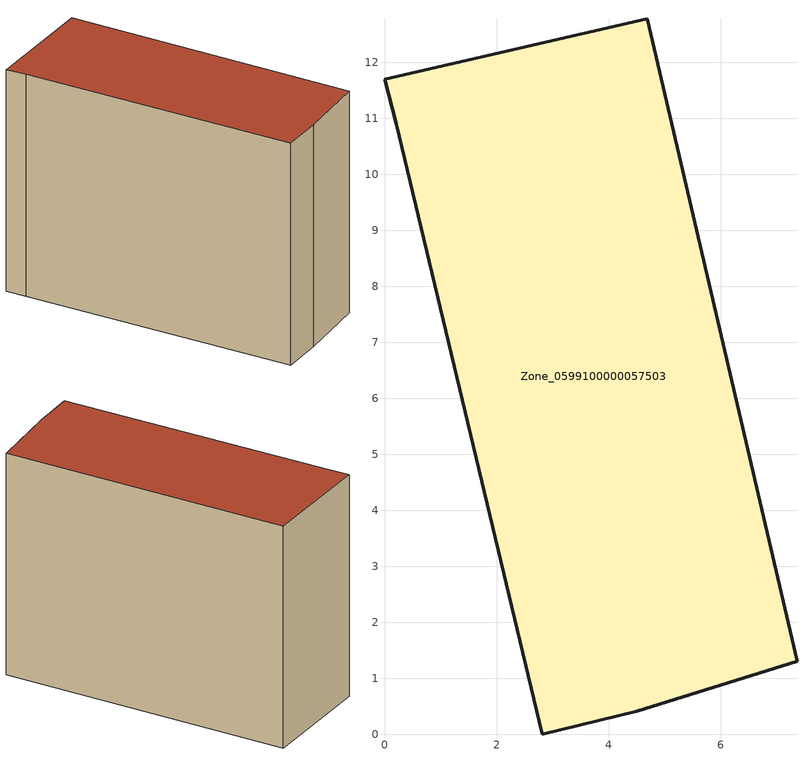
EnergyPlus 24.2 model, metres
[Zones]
Zone_0599100000057503
 floor ground (C_G): 7.37,1.31 4.5,0.41 2.82,0 0.21,10.9 0,11.7 4.69,12.78 z0
 wall outside (C_F): 7.37,1.31 4.69,12.78 0,11.7 0.21,10.9 2.82,0 4.5,0.41 7.37,1.31 z0:9.18
 roof outside (C_R): 4.5,0.41 7.37,1.31 4.69,12.78 0,11.7 0.21,10.9 2.82,0 z9.18
[BUILDING]
Pand.0599100000057503: North Axis=0; Terrain=City; Loads Convergence Tolerance Value=0.04; Temperature Convergence Tolerance Value=0.4; Solar Distribution=FullExterior; Maximum Number of Warmup Days=25; Minimum Number of Warmup Days=1
[Site:Location]
Rotterdam.The.Hague.AP_ZH_NLD Design_Conditions: Latitude=51.96; Longitude=4.45; Time Zone=1; Elevation=-4.5
[SITE:GROUNDTEMPERATURE:BUILDINGSURFACE]
18, 18, 18, 18, 18, 18, 18, 18, 18, 18, 18, 18
[MATERIAL] Thermal Absorptance=0.9; Solar Absorptance=0.7; Visible Absorptance=0.7
Name | Roughness | Thickness | Conductivity | Density | Specific Heat
G.TI.1946 | MediumSmooth | 0.15 | 1 | 540 | 1210
F.TI.1946 | Rough | 0.3 | 0.857143 | 1920 | 840
R.TI.1946 | MediumRough | 0.2 | 0.1 | 1500 | 1000
[CONSTRUCTION]
C_G: G.TI.1946
C_F: F.TI.1946
C_R: R.TI.1946
[ZONE]
Zone_0599100000057503: Type=1; Multiplier=1; Ceiling Height=Autocalculate; Volume=Autocalculate; Floor Area=autocalculate; Part of Total Floor Area=Yes
[ZONEINFILTRATION:DESIGNFLOWRATE]
Infil_Zone_0599100000057503: Zone or ZoneList or Space or SpaceList=Zone_0599100000057503; Schedule=AlwaysOn; Design Flow Rate Calculation Method=Flow/Area; Flow Rate per Floor Area=0.003; Constant Term Coefficient=1; Temperature Term Coefficient=0; Velocity Term Coefficient=0; Velocity Squared Term Coefficient=0
[HVACTEMPLATE:ZONE:IDEALLOADSAIRSYSTEM]
Zone_0599100000057503: Maximum Heating Supply Air Temperature=50; Minimum Cooling Supply Air Temperature=13; Maximum Heating Supply Air Humidity Ratio=0.0156; Minimum Cooling Supply Air Humidity Ratio=0.0077; Heating Limit=NoLimit; Cooling Limit=NoLimit; Dehumidification Control Type=ConstantSensibleHeatRatio; Cooling Sensible Heat Ratio=0.7; Dehumidification Setpoint=60; Humidification Control Type=None; Humidification Setpoint=30; Outdoor Air Method=None; Outdoor Air Flow Rate per Person=0.00944; Outdoor Air Flow Rate per Zone Floor Area=0; Outdoor Air Flow Rate per Zone=0; Demand Controlled Ventilation Type=None; Outdoor Air Economizer Type=NoEconomizer; Heat Recovery Type=None; Sensible Heat Recovery Effectiveness=0.7; Latent Heat Recovery Effectiveness=0.65
[ZONECONTROL:THERMOSTAT]
ThermostatControl_Zone_0599100000057503: Zone or ZoneList=Zone_0599100000057503; Control Type Schedule=DualSetpointControlType; Control 1=Thermostat_Zone_0599100000057503; Temperature Difference Between Cutout And Setpoint=0
[THERMOSTATSETPOINT:DUALSETPOINT]
Thermostat_Zone_0599100000057503: Heating Setpoint Temperature Schedule=HeatingSetpoint_Zone_0599100000057503; Cooling Setpoint Temperature Schedule=CoolingSetpoint_Zone_0599100000057503
[SCHEDULE:COMPACT]
HeatingSetpoint_Zone_0599100000057503: Through: 12/31, For: AllDays, Until: 24:00, 21
CoolingSetpoint_Zone_0599100000057503: Through: 12/31, For: AllDays, Until: 24:00, 24
DualSetpointControlType: Through: 12/31, For: AllDays, Until: 24:00, 4
AlwaysOn: Through: 12/31, For: AllDays, Until: 24:00, 1
